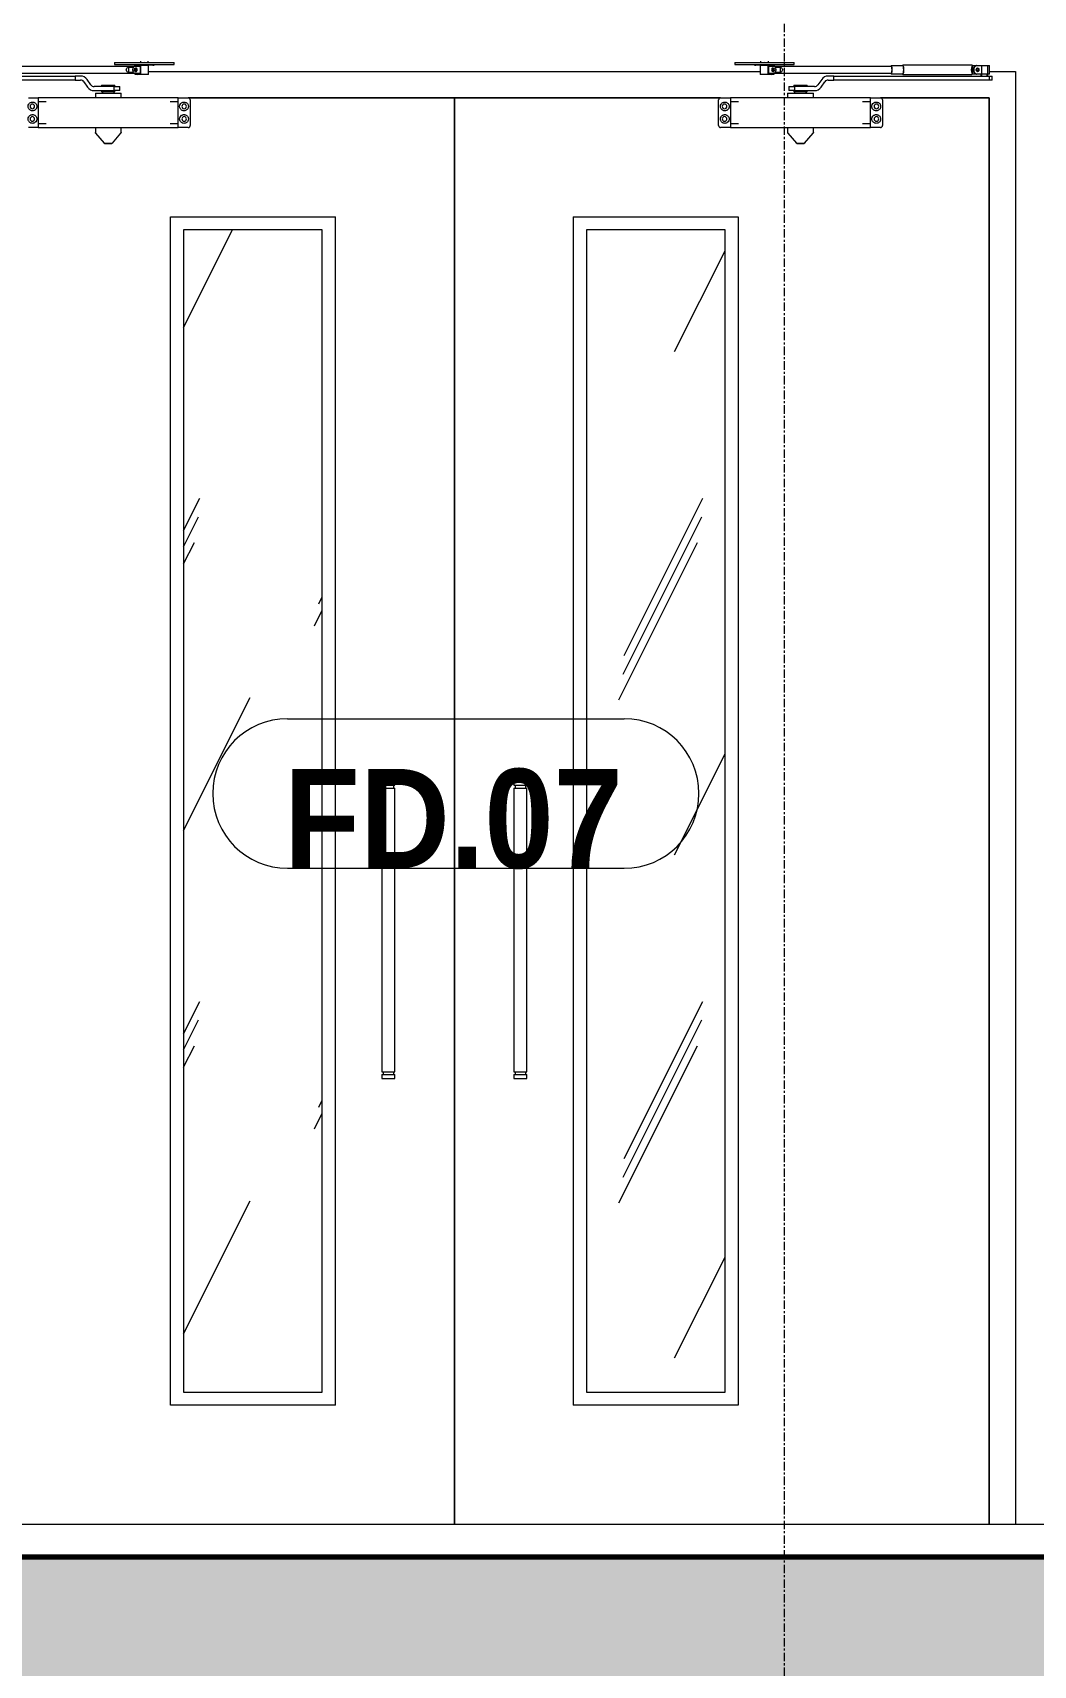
# Model space of a CAD drawing. Header units: millimetres. Extents: x -54951 to -22308, y -6558 to 34550.
# Drawn here: x -46476 to -44960, y -2214 to 259 of the extents above; entities that cross this region are included whole.
import ezdxf

# ---------------------------------------------------------------- set-up
doc = ezdxf.new("R2010")
doc.units = ezdxf.units.MM
doc.linetypes.add('Centre', pattern=[31.75, 6.35, -4.7625, 15.875, -4.7625])
doc.linetypes.add('Grid Line', pattern=[22.225, 12.7, -3.175, 3.175, -3.175])
for name, color, linetype, lineweight in [('A-DETL-GENF-1', 9, 'Continuous', 18), ('A-DETL-WIDE', 214, 'Continuous', 70), ('A-DOOR', 31, 'Continuous', 18), ('A-DOOR-FRAM', 31, 'Continuous', 18), ('A-DOOR-IDEN', 31, 'Continuous', 9), ('A-FLOR-LEVL-2', 51, 'Centre', 9), ('A-WALL', 113, 'Continuous', 18), ('S-GRID-1', 1, 'Grid Line', 9)]:
    doc.layers.add(name, color=color, linetype=linetype, lineweight=lineweight)
doc.styles.add('Arial_B', font='arialbd.ttf', dxfattribs={"width": 0.9, "height": 150})
pattern_1 = [(63.435, (-47790, 15777.17), (-0.0007, 762.0005), [266.23, -1437.652]), (63.435, (-48552, 15777.17), (-0.0007, 762.0005), [266.23, -1437.652]), (63.435, (-47425.2, 15924.4), (-0.0007, 762.0005), [266.23, -1437.652]), (63.435, (-48187.2, 15924.4), (-0.0007, 762.0005), [266.23, -1437.652]), (63.435, (-47480.42, 15872.4), (-0.0007, 762.0005), [266.23, -1437.652]), (63.435, (-48242.42, 15872.4), (-0.0007, 762.0005), [266.23, -1437.652]), (63.435, (-47536.7, 16170.03), (-0.0007, 762.0005), [129.4, -1574.483]), (63.435, (-48298.7, 16170.03), (-0.0007, 762.0005), [129.4, -1574.483]), (63.435, (-47573.5, 16123.98), (-0.0007, 762.0005), [266.23, -1437.652]), (63.435, (-48335.5, 16123.98), (-0.0007, 762.0005), [266.23, -1437.652]), (63.435, (-47567, 16157.04), (-0.0007, 762.0005), [266.23, -1437.652]), (63.435, (-48329, 16157.04), (-0.0007, 762.0005), [266.23, -1437.652]), (63.435, (-47874.44, 16011.97), (-0.0007, 762.0005), [266.23, -1437.652]), (63.435, (-48636.44, 16011.97), (-0.0007, 762.0005), [266.23, -1437.652]), (63.435, (-47867.95, 16050.94), (-0.0007, 762.0005), [266.23, -1437.652]), (63.435, (-48629.95, 16050.94), (-0.0007, 762.0005), [266.23, -1437.652]), (63.435, (-47866.2, 16079.04), (-0.0007, 762.0005), [266.23, -1437.652]), (63.435, (-48628.2, 16079.04), (-0.0007, 762.0005), [266.23, -1437.652])]

# ---------------------------------------------------------------- blocks, each defined once
blk = doc.blocks.new('FD_07 - FD_07-1700x2200-CỬA ĐI 2 CÁNH-957538-TKCS_THANG MÁY TM3 - MẶT CẮT')
at = {"layer": 'A-DOOR'}
h = blk.add_hatch(dxfattribs=at)
h.set_pattern_fill('FP_4', color=256, style=0, pattern_type=2)
h.set_pattern_definition(pattern_1)
h.paths.add_polyline_path([(-46247.1, -1800), (-46037.1, -1800), (-46037.1, -40), (-46247.1, -40), (-46247.1, -1590)])
h = blk.add_hatch(dxfattribs=at)
h.set_pattern_fill('FP_4', color=256, style=0, pattern_type=2)
h.set_pattern_definition(pattern_1)
h.paths.add_polyline_path([(-45637.1, -1800), (-45427.1, -1800), (-45427.1, -40), (-45637.1, -40), (-45637.1, -1590)])
for p, q in [((-46312.2, 207.5), (-46498.7, 207.5)), ((-46351.7, 213.5), (-46351.7, 210.5)), ((-46351.7, 213.5), (-46351.3, 213.5)), ((-46351.7, 210.5), (-46351.3, 210.5)), ((-46351.3, 213.5), (-46332, 213.5)), ((-46351.3, 210.5), (-46332, 210.5)), ((-46332, 213.5), (-46331.7, 213.5)), ((-46332, 210.5), (-46331.7, 210.5)), ((-46331.6, 213.5), (-46326.4, 213.5)), ((-46331.6, 210.5), (-46326.4, 210.5)), ((-46330.7, 206.5), (-46323.8, 206.5)), ((-46330.7, 206.5), (-46330.7, 198.5)), ((-46323.8, 198.5), (-46330.7, 198.5)), ((-46326.4, 213.5), (-46325.3, 213.5)), ((-46326.4, 210.5), (-46325.3, 210.5)), ((-46325.3, 213.5), (-46308.8, 213.5)), ((-46325.3, 210.5), (-46308.8, 210.5)), ((-46321.7, 210.5), (-46321.7, 209.5)), ((-46321.7, 209.5), (-46319.7, 209.5)), ((-46319.7, 209.5), (-46321.7, 209.5)), ((-46318.2, 209.5), (-46319.7, 209.5)), ((-46317.6, 209.5), (-46311.9, 209.5)), ((-46313.2, 209.5), (-46313.2, 195.5)), ((-46312.7, 215.3), (-46312.7, 213.5)), ((-46311.9, 209.5), (-46300.4, 209.5)), ((-46311.9, 195.5), (-46311.9, 209.5)), ((-46311.7, 210.5), (-46311.7, 209.5)), ((-46308.8, 213.5), (-46304.6, 213.5)), ((-46308.8, 210.5), (-46304.6, 210.5)), ((-46306.7, 215.3), (-46306.7, 215.3)), ((-46306.7, 215.3), (-46306.7, 215.3)), ((-46304.6, 213.5), (-46288.1, 213.5)), ((-46304.6, 210.5), (-46288.1, 210.5)), ((-46301.7, 209.5), (-46301.7, 210.5)), ((-46300.7, 213.5), (-46300.7, 215.3)), ((-46293.7, 209.5), (-46300.4, 209.5)), ((-46300.4, 209.5), (-46300.2, 209.5)), ((-46300.2, 195.5), (-46300.2, 209.5)), ((-46293.7, 209.5), (-46291.7, 209.5)), ((-46291.7, 209.5), (-46293.7, 209.5)), ((-46291.7, 209.5), (-46291.7, 210.5)), ((-46288.1, 213.5), (-46286.9, 213.5)), ((-46288.1, 210.5), (-46286.9, 210.5)), ((-46286.9, 213.5), (-46281.7, 213.5)), ((-46286.9, 210.5), (-46281.7, 210.5)), ((-46281.7, 213.5), (-46281.3, 213.5)), ((-46281.7, 210.5), (-46281.3, 210.5)), ((-46281.3, 213.5), (-46262.1, 213.5)), ((-46281.3, 210.5), (-46262.1, 210.5)), ((-46262.1, 213.5), (-46261.7, 213.5)), ((-46262.1, 210.5), (-46261.7, 210.5)), ((-46261.7, 210.5), (-46261.7, 213.5)), ((-45412.5, 213.5), (-45412.5, 210.5)), ((-45412.5, 213.5), (-45412.1, 213.5)), ((-45412.5, 210.5), (-45412.1, 210.5)), ((-45412.1, 213.5), (-45392.8, 213.5)), ((-45412.1, 210.5), (-45392.8, 210.5)), ((-45392.8, 213.5), (-45392.5, 213.5)), ((-45392.8, 210.5), (-45392.5, 210.5)), ((-45392.4, 213.5), (-45387.2, 213.5)), ((-45392.4, 210.5), (-45387.2, 210.5)), ((-45387.2, 213.5), (-45386.1, 213.5)), ((-45387.2, 210.5), (-45386.1, 210.5)), ((-45386.1, 213.5), (-45369.6, 213.5)), ((-45386.1, 210.5), (-45369.6, 210.5)), ((-45382.5, 210.5), (-45382.5, 209.5)), ((-45380.5, 209.5), (-45382.5, 209.5)), ((-45382.5, 209.5), (-45380.5, 209.5)), ((-45373.8, 209.5), (-45380.5, 209.5)), ((-45374, 209.5), (-45374, 195.5)), ((-45374, 209.5), (-45373.8, 209.5)), ((-45373.8, 209.5), (-45362.2, 209.5)), ((-45373.5, 215.3), (-45373.5, 213.5)), ((-45372.5, 210.5), (-45372.5, 209.5)), ((-45369.6, 213.5), (-45365.4, 213.5)), ((-45369.6, 210.5), (-45365.4, 210.5)), ((-45367.5, 215.3), (-45367.5, 215.3)), ((-45367.5, 215.3), (-45367.5, 215.3)), ((-45365.4, 213.5), (-45348.9, 213.5)), ((-45365.4, 210.5), (-45348.9, 210.5)), ((-45362.5, 209.5), (-45362.5, 210.5)), ((-45362.2, 209.5), (-45356.6, 209.5)), ((-45362.2, 209.5), (-45362.2, 195.5)), ((-45175.5, 207.5), (-45361.9, 207.5)), ((-45361.5, 213.5), (-45361.5, 215.3)), ((-45361, 195.5), (-45361, 209.5)), ((-45354.5, 209.5), (-45356.6, 209.5)), ((-45352.5, 209.5), (-45354.5, 209.5)), ((-45354.5, 209.5), (-45352.5, 209.5)), ((-45352.5, 209.5), (-45352.5, 210.5)), ((-45350.3, 206.5), (-45343.4, 206.5)), ((-45343.4, 198.5), (-45350.3, 198.5)), ((-45348.9, 213.5), (-45347.7, 213.5)), ((-45348.9, 210.5), (-45347.7, 210.5)), ((-45347.7, 213.5), (-45342.5, 213.5)), ((-45347.7, 210.5), (-45342.5, 210.5)), ((-45343.4, 198.5), (-45343.4, 206.5)), ((-45342.5, 213.5), (-45342.1, 213.5)), ((-45342.5, 210.5), (-45342.1, 210.5)), ((-45342.1, 213.5), (-45322.9, 213.5)), ((-45342.1, 210.5), (-45322.9, 210.5)), ((-45322.9, 213.5), (-45322.5, 213.5)), ((-45322.9, 210.5), (-45322.5, 210.5)), ((-45322.5, 210.5), (-45322.5, 213.5)), ((-45158.1, 208.5), (-45175.5, 208.5)), ((-45053.5, 209.5), (-45158.1, 209.5)), ((-45052.6, 209), (-45045.8, 209)), ((-45052.6, 209), (-45052.6, 196)), ((-45052.6, 196.4), (-45052.6, 208.6)), ((-45052.6, 208.6), (-45052.6, 196.4)), ((-45045.8, 209), (-45038.7, 209)), ((-45038.7, 209), (-45026.5, 209)), ((-45038.7, 209), (-45038.7, 196)), ((-45029, 193), (-45029, 209)), ((-45026.5, 196), (-45026.5, 209)), ((-46647.1, 193), (-46411.6, 193)), ((-46411.6, 187), (-46647.1, 187)), ((-46498.7, 197.5), (-46312.2, 197.5)), ((-46403.3, 193), (-46411.6, 193)), ((-46411.6, 193), (-46411.6, 187)), ((-46411.6, 187), (-46403.3, 187)), ((-46403.2, 193), (-46403.3, 193)), ((-46398.3, 184.4), (-46392.5, 176.1)), ((-46387.6, 179.6), (-46393.4, 187.9)), ((-46352.3, 177), (-46382.7, 177)), ((-46371.3, 179), (-46368.6, 179)), ((-46371.3, 179), (-46371.3, 177)), ((-46368.6, 179), (-46358.6, 179)), ((-46368.6, 177), (-46368.6, 179)), ((-46358.6, 179), (-46351.3, 179)), ((-46358.6, 177), (-46358.6, 179)), ((-46352.3, 171), (-46352.3, 177)), ((-46352.3, 177), (-46343.8, 177)), ((-46351.3, 177), (-46351.3, 179)), ((-46343.8, 171), (-46343.8, 177)), ((-46311.9, 195.5), (-46317.6, 195.5)), ((-46300.4, 195.5), (-46311.9, 195.5)), ((-46300.2, 195.5), (-46300.4, 195.5)), ((-45373.8, 195.5), (-45374, 195.5)), ((-45362.2, 195.5), (-45373.8, 195.5)), ((-45356.6, 195.5), (-45362.2, 195.5)), ((-45361.9, 197.5), (-45175.5, 197.5)), ((-45330.3, 177), (-45330.3, 171)), ((-45330.3, 177), (-45321.9, 177)), ((-45322.9, 179), (-45315.5, 179)), ((-45322.9, 179), (-45322.9, 177)), ((-45291.5, 177), (-45321.9, 177)), ((-45321.9, 177), (-45321.9, 171)), ((-45315.5, 179), (-45305.5, 179)), ((-45315.5, 179), (-45315.5, 177)), ((-45305.5, 179), (-45302.8, 179)), ((-45305.5, 179), (-45305.5, 177)), ((-45302.8, 177), (-45302.8, 179)), ((-45280.7, 187.9), (-45286.5, 179.6)), ((-45281.6, 176.1), (-45275.8, 184.4)), ((-45270.9, 193), (-45270.9, 193)), ((-45262.5, 193), (-45270.9, 193)), ((-45270.9, 187), (-45262.5, 187)), ((-45262.5, 187), (-45262.5, 193)), ((-45262.5, 193), (-45027.1, 193)), ((-45027.1, 187), (-45262.5, 187)), ((-45175.5, 196.5), (-45158.1, 196.5)), ((-45158.1, 195.5), (-45053.5, 195.5)), ((-45045.8, 196), (-45052.6, 196)), ((-45038.7, 196), (-45045.8, 196)), ((-45040, 196), (-45040, 193)), ((-45038.8, 196.2), (-45038.8, 193)), ((-45026.5, 196), (-45038.7, 196)), ((-45030.2, 193), (-45030.2, 196)), ((-45027.1, 193), (-45022.6, 193)), ((-45027.1, 193), (-45027.1, 187)), ((-45022.6, 187), (-45027.1, 187)), ((-45022.5, 187), (-45022.5, 193)), ((-46482.3, 160), (-46470, 160)), ((-46470, 160), (-46467.4, 160)), ((-46255.3, 160), (-46467.3, 160)), ((-46467.3, 160), (-46467.3, 159.7)), ((-46467.3, 159.7), (-46467.3, 151.1)), ((-46455.3, 154), (-46467.3, 154)), ((-46467.3, 151.1), (-46467.3, 149.3)), ((-46467.3, 149.3), (-46467.3, 125.7)), ((-46382.7, 171), (-46352.3, 171)), ((-46380.8, 167), (-46380.8, 160)), ((-46380.8, 167), (-46342.4, 167)), ((-46371.3, 171), (-46371.3, 169)), ((-46370, 169), (-46371.3, 169)), ((-46370.3, 169), (-46370.3, 167)), ((-46369.1, 169), (-46370, 169)), ((-46370, 169), (-46369.1, 169)), ((-46368.6, 169), (-46370, 169)), ((-46368.6, 169), (-46368.6, 171)), ((-46363.6, 169), (-46368.6, 169)), ((-46358.6, 169), (-46363.6, 169)), ((-46358.6, 169), (-46358.6, 171)), ((-46354.9, 169), (-46358.6, 169)), ((-46351.3, 169), (-46354.9, 169)), ((-46343.8, 171), (-46352.3, 171)), ((-46352.3, 167), (-46352.3, 169)), ((-46351.3, 169), (-46351.3, 171)), ((-46342.4, 167), (-46341.7, 167)), ((-46341.7, 160), (-46341.7, 167)), ((-46255.3, 154), (-46267.3, 154)), ((-46255.3, 159.7), (-46255.3, 160)), ((-46255.3, 151.1), (-46255.3, 159.7)), ((-46255.3, 149.3), (-46255.3, 151.1)), ((-46255.3, 125.7), (-46255.3, 149.3)), ((-46255.2, 160), (-46252.6, 160)), ((-46252.6, 160), (-46240.3, 160)), ((-45837.1, 160), (-46240.3, 160)), ((-46237.3, 157), (-46237.3, 118)), ((-45837.1, -2000), (-45837.1, 160)), ((-45433.9, 160), (-45837.1, 160)), ((-45837.1, 160), (-45837.1, -2000)), ((-45436.9, 118), (-45436.9, 157)), ((-45433.9, 160), (-45421.6, 160)), ((-45421.6, 160), (-45418.9, 160)), ((-45206.9, 160), (-45418.9, 160)), ((-45418.9, 160), (-45418.9, 159.7)), ((-45418.9, 159.7), (-45418.9, 151.1)), ((-45406.9, 154), (-45418.9, 154)), ((-45418.9, 151.1), (-45418.9, 149.3)), ((-45418.9, 149.3), (-45418.9, 125.7)), ((-45332.4, 167), (-45332.4, 160)), ((-45332.4, 167), (-45331.7, 167)), ((-45331.7, 167), (-45293.3, 167)), ((-45321.9, 171), (-45330.3, 171)), ((-45322.9, 171), (-45322.9, 169)), ((-45319.2, 169), (-45322.9, 169)), ((-45321.9, 171), (-45291.5, 171)), ((-45321.9, 169), (-45321.9, 167)), ((-45315.5, 169), (-45319.2, 169)), ((-45315.5, 171), (-45315.5, 169)), ((-45310.5, 169), (-45315.5, 169)), ((-45305.5, 169), (-45310.5, 169)), ((-45305.5, 171), (-45305.5, 169)), ((-45304.2, 169), (-45305.5, 169)), ((-45304.2, 169), (-45305.1, 169)), ((-45305.1, 169), (-45304.2, 169)), ((-45302.8, 169), (-45304.2, 169)), ((-45303.9, 167), (-45303.9, 169)), ((-45302.8, 169), (-45302.8, 171)), ((-45293.3, 160), (-45293.3, 167)), ((-45206.9, 154), (-45218.9, 154)), ((-45206.9, 159.7), (-45206.9, 160)), ((-45206.9, 151.1), (-45206.9, 159.7)), ((-45206.9, 149.3), (-45206.9, 151.1)), ((-45206.9, 125.7), (-45206.9, 149.3)), ((-45206.8, 160), (-45204.1, 160)), ((-45204.1, 160), (-45191.9, 160)), ((-45027.1, 160), (-45191.9, 160)), ((-45188.9, 157), (-45188.9, 118)), ((-45027.1, -2000), (-45027.1, 160)), ((-46467.3, 125.7), (-46467.3, 123.9)), ((-46467.3, 123.9), (-46467.3, 115.3)), ((-46255.3, 123.9), (-46255.3, 125.7)), ((-46255.3, 115.3), (-46255.3, 123.9)), ((-45418.9, 125.7), (-45418.9, 123.9)), ((-45418.9, 123.9), (-45418.9, 115.3)), ((-45206.9, 123.9), (-45206.9, 125.7)), ((-45206.9, 115.3), (-45206.9, 123.9)), ((-46470, 115), (-46482.3, 115)), ((-46467.4, 115), (-46470, 115)), ((-46467.3, 121), (-46455.3, 121)), ((-46467.3, 115.3), (-46467.3, 115)), ((-46467.3, 115), (-46255.3, 115)), ((-46380.8, 115), (-46380.8, 107.4)), ((-46380.5, 106.7), (-46367.6, 91.3)), ((-46355, 91.3), (-46342.1, 106.7)), ((-46341.8, 107.4), (-46341.8, 115)), ((-46267.3, 121), (-46255.3, 121)), ((-46255.3, 115), (-46255.3, 115.3)), ((-46252.6, 115), (-46255.2, 115)), ((-46240.3, 115), (-46252.6, 115)), ((-45421.6, 115), (-45433.9, 115)), ((-45418.9, 115), (-45421.6, 115)), ((-45418.9, 121), (-45406.9, 121)), ((-45418.9, 115.3), (-45418.9, 115)), ((-45418.9, 115), (-45206.9, 115)), ((-45332.4, 115), (-45332.4, 107.4)), ((-45332.1, 106.7), (-45319.1, 91.3)), ((-45306.6, 91.3), (-45293.6, 106.7)), ((-45293.4, 107.4), (-45293.4, 115)), ((-45218.9, 121), (-45206.9, 121)), ((-45206.9, 115), (-45206.9, 115.3)), ((-45204.1, 115), (-45206.8, 115)), ((-45191.9, 115), (-45204.1, 115)), ((-46361.3, 91), (-46361.3, 91)), ((-46361.3, 91), (-46361.3, 91)), ((-45312.9, 91), (-45312.9, 91)), ((-45312.9, 91), (-45312.9, 91)), ((-46267.1, -1820), (-46267.1, -20)), ((-46267.1, -20), (-46017.1, -20)), ((-46017.1, -1820), (-46017.1, -20)), ((-45657.1, -20), (-45407.1, -20)), ((-45657.1, -20), (-45657.1, -1820)), ((-45407.1, -20), (-45407.1, -1820)), ((-46247.1, -40), (-46247.1, -1800)), ((-46037.1, -40), (-46247.1, -40)), ((-46037.1, -1800), (-46037.1, -40)), ((-45637.1, -40), (-45637.1, -1800)), ((-45427.1, -40), (-45637.1, -40)), ((-45427.1, -1800), (-45427.1, -40)), ((-45947.1, -875), (-45947.1, -881)), ((-45927.1, -875), (-45947.1, -875)), ((-45947.1, -881), (-45927.1, -881)), ((-45947.1, -885.2), (-45947.1, -1314.8)), ((-45947.1, -885.2), (-45927.1, -885.2)), ((-45945.1, -881), (-45945.1, -885.2)), ((-45929, -885.2), (-45929, -881)), ((-45927.1, -881), (-45927.1, -875)), ((-45927.1, -1314.8), (-45927.1, -885.2)), ((-45747.1, -875), (-45747.1, -881)), ((-45727.1, -875), (-45747.1, -875)), ((-45747.1, -881), (-45727.1, -881)), ((-45747.1, -885.2), (-45747.1, -1314.8)), ((-45747.1, -885.2), (-45727.1, -885.2)), ((-45745.1, -881), (-45745.1, -885.2)), ((-45729, -885.2), (-45729, -881)), ((-45727.1, -881), (-45727.1, -875)), ((-45727.1, -1314.8), (-45727.1, -885.2)), ((-45947.1, -1314.8), (-45927.1, -1314.8)), ((-45947.1, -1319), (-45947.1, -1325)), ((-45947.1, -1319), (-45927.1, -1319)), ((-45947.1, -1325), (-45927.1, -1325)), ((-45945.1, -1314.8), (-45945.1, -1319)), ((-45929, -1319), (-45929, -1314.8)), ((-45927.1, -1325), (-45927.1, -1319)), ((-45747.1, -1314.8), (-45727.1, -1314.8)), ((-45747.1, -1319), (-45747.1, -1325)), ((-45747.1, -1319), (-45727.1, -1319)), ((-45747.1, -1325), (-45727.1, -1325)), ((-45745.1, -1314.8), (-45745.1, -1319)), ((-45729, -1319), (-45729, -1314.8)), ((-45727.1, -1325), (-45727.1, -1319)), ((-46247.1, -1800), (-46037.1, -1800)), ((-45637.1, -1800), (-45427.1, -1800)), ((-46017.1, -1820), (-46267.1, -1820)), ((-45407.1, -1820), (-45657.1, -1820)), ((-46687.1, -2000), (-44987.1, -2000)), ((-46647.1, -2000), (-45837.1, -2000)), ((-45837.1, -2000), (-45027.1, -2000))]:
    blk.add_line(p, q, dxfattribs=at)
at = {"layer": 'A-DOOR', "flags": 128}
for points in [[(-46334, 202.5), (-46333.9, 203.3), (-46333.6, 204), (-46333.1, 204.7), (-46332.5, 205.4), (-46331.7, 206), (-46330.7, 206.5)], [(-46330.7, 198.5), (-46331.7, 199), (-46332.5, 199.6), (-46333.1, 200.3), (-46333.6, 201), (-46333.9, 201.7), (-46334, 202.5)], [(-45343.4, 206.5), (-45342.5, 206), (-45341.7, 205.4), (-45341, 204.7), (-45340.6, 204), (-45340.3, 203.3), (-45340.2, 202.5)], [(-45340.2, 202.5), (-45340.3, 201.7), (-45340.6, 201), (-45341, 200.3), (-45341.7, 199.6), (-45342.5, 199), (-45343.4, 198.5)], [(-46237.3, 157), (-46237.4, 157.7), (-46237.6, 158.3), (-46237.9, 158.9), (-46238.4, 159.3), (-46239, 159.7), (-46239.6, 159.9), (-46240.3, 160)], [(-45433.9, 160), (-45434.5, 159.9), (-45435.2, 159.7), (-45435.7, 159.3), (-45436.2, 158.9), (-45436.6, 158.3), (-45436.8, 157.7), (-45436.9, 157)], [(-45188.9, 157), (-45188.9, 157.7), (-45189.2, 158.3), (-45189.5, 158.9), (-45190, 159.3), (-45190.6, 159.7), (-45191.2, 159.9), (-45191.9, 160)], [(-46380.5, 106.7), (-46380.6, 106.7), (-46380.6, 106.8), (-46380.6, 106.8), (-46380.6, 106.8), (-46380.7, 106.9), (-46380.7, 106.9), (-46380.7, 107), (-46380.7, 107), (-46380.7, 107), (-46380.7, 107.1), (-46380.8, 107.1), (-46380.8, 107.2), (-46380.8, 107.2), (-46380.8, 107.3), (-46380.8, 107.3), (-46380.8, 107.3), (-46380.8, 107.4), (-46380.8, 107.4)], [(-46341.8, 107.4), (-46341.8, 107.4), (-46341.8, 107.3), (-46341.8, 107.3), (-46341.8, 107.2), (-46341.8, 107.2), (-46341.8, 107.1), (-46341.8, 107.1), (-46341.8, 107.1), (-46341.9, 107), (-46341.9, 107), (-46341.9, 106.9), (-46341.9, 106.9), (-46341.9, 106.9), (-46342, 106.8), (-46342, 106.8), (-46342, 106.7), (-46342, 106.7), (-46342.1, 106.7)], [(-46240.3, 115), (-46239.6, 115.1), (-46239, 115.3), (-46238.4, 115.7), (-46237.9, 116.1), (-46237.6, 116.7), (-46237.4, 117.3), (-46237.3, 118)], [(-45436.9, 118), (-45436.8, 117.3), (-45436.6, 116.7), (-45436.2, 116.1), (-45435.7, 115.7), (-45435.2, 115.3), (-45434.5, 115.1), (-45433.9, 115)], [(-45332.1, 106.7), (-45332.1, 106.7), (-45332.1, 106.8), (-45332.2, 106.8), (-45332.2, 106.8), (-45332.2, 106.9), (-45332.2, 106.9), (-45332.3, 107), (-45332.3, 107), (-45332.3, 107), (-45332.3, 107.1), (-45332.3, 107.1), (-45332.3, 107.2), (-45332.3, 107.2), (-45332.3, 107.3), (-45332.3, 107.3), (-45332.4, 107.3), (-45332.4, 107.4), (-45332.4, 107.4)], [(-45293.4, 107.4), (-45293.4, 107.4), (-45293.4, 107.3), (-45293.4, 107.3), (-45293.4, 107.2), (-45293.4, 107.2), (-45293.4, 107.1), (-45293.4, 107.1), (-45293.4, 107.1), (-45293.4, 107), (-45293.4, 107), (-45293.5, 106.9), (-45293.5, 106.9), (-45293.5, 106.9), (-45293.5, 106.8), (-45293.6, 106.8), (-45293.6, 106.7), (-45293.6, 106.7), (-45293.6, 106.7)], [(-45191.9, 115), (-45191.2, 115.1), (-45190.6, 115.3), (-45190, 115.7), (-45189.5, 116.1), (-45189.2, 116.7), (-45188.9, 117.3), (-45188.9, 118)], [(-46366.9, 91), (-46366.9, 91), (-46366.9, 91), (-46367, 91), (-46367, 91), (-46367, 91), (-46367.1, 91), (-46367.1, 91), (-46367.2, 91), (-46367.2, 91.1), (-46367.2, 91.1), (-46367.3, 91.1), (-46367.3, 91.1), (-46367.3, 91.1), (-46367.4, 91.1), (-46367.4, 91.2), (-46367.4, 91.2), (-46367.4, 91.2), (-46367.5, 91.2), (-46367.5, 91.3), (-46367.5, 91.3), (-46367.5, 91.3), (-46367.6, 91.3)], [(-46361.3, 91), (-46361.5, 91), (-46361.7, 91), (-46362, 91), (-46362.2, 91), (-46362.4, 91), (-46362.6, 91), (-46362.8, 91), (-46363, 91), (-46363.3, 91), (-46363.5, 91), (-46363.7, 91), (-46363.9, 91), (-46364.1, 91), (-46364.3, 91), (-46364.4, 91), (-46364.6, 91), (-46364.8, 91), (-46365, 91), (-46365.1, 91), (-46365.3, 91), (-46365.4, 91), (-46365.6, 91), (-46365.7, 91), (-46365.9, 91), (-46366, 91), (-46366.1, 91), (-46366.2, 91), (-46366.3, 91), (-46366.4, 91), (-46366.5, 91), (-46366.6, 91), (-46366.6, 91), (-46366.7, 91), (-46366.7, 91), (-46366.8, 91), (-46366.8, 91), (-46366.8, 91), (-46366.9, 91), (-46366.9, 91)], [(-46366.9, 91), (-46366.9, 91), (-46366.8, 91), (-46366.8, 91), (-46366.8, 91), (-46366.8, 91), (-46366.7, 91), (-46366.6, 91), (-46366.6, 91), (-46366.5, 91), (-46366.4, 91), (-46366.3, 91), (-46366.2, 91), (-46366.1, 91), (-46366, 91), (-46365.9, 91), (-46365.8, 91), (-46365.6, 91), (-46365.5, 91), (-46365.3, 91), (-46365.2, 91), (-46365, 91), (-46364.8, 91), (-46364.7, 91), (-46364.5, 91), (-46364.3, 91), (-46364.1, 91), (-46363.9, 91), (-46363.7, 91), (-46363.5, 91), (-46363.3, 91), (-46363.1, 91), (-46362.9, 91), (-46362.7, 91), (-46362.5, 91), (-46362.2, 91), (-46362, 91), (-46361.8, 91), (-46361.6, 91), (-46361.4, 91), (-46361.3, 91)], [(-46361.3, 91), (-46361.1, 91), (-46360.8, 91), (-46360.6, 91), (-46360.4, 91), (-46360.2, 91), (-46360, 91), (-46359.8, 91), (-46359.5, 91), (-46359.3, 91), (-46359.1, 91), (-46358.9, 91), (-46358.7, 91), (-46358.5, 91), (-46358.3, 91), (-46358.1, 91), (-46358, 91), (-46357.8, 91), (-46357.6, 91), (-46357.5, 91), (-46357.3, 91), (-46357.1, 91), (-46357, 91), (-46356.9, 91), (-46356.7, 91), (-46356.6, 91), (-46356.5, 91), (-46356.4, 91), (-46356.3, 91), (-46356.2, 91), (-46356.1, 91), (-46356, 91), (-46356, 91), (-46355.9, 91), (-46355.8, 91), (-46355.8, 91), (-46355.8, 91), (-46355.7, 91), (-46355.7, 91), (-46355.7, 91)], [(-46355.7, 91), (-46355.7, 91), (-46355.7, 91), (-46355.8, 91), (-46355.8, 91), (-46355.8, 91), (-46355.9, 91), (-46355.9, 91), (-46356, 91), (-46356.1, 91), (-46356.2, 91), (-46356.2, 91), (-46356.3, 91), (-46356.5, 91), (-46356.6, 91), (-46356.7, 91), (-46356.8, 91), (-46357, 91), (-46357.1, 91), (-46357.3, 91), (-46357.4, 91), (-46357.6, 91), (-46357.7, 91), (-46357.9, 91), (-46358.1, 91), (-46358.3, 91), (-46358.5, 91), (-46358.7, 91), (-46358.9, 91), (-46359.1, 91), (-46359.3, 91), (-46359.5, 91), (-46359.7, 91), (-46359.9, 91), (-46360.1, 91), (-46360.3, 91), (-46360.6, 91), (-46360.8, 91), (-46361, 91), (-46361.2, 91), (-46361.3, 91)], [(-46355, 91.3), (-46355, 91.3), (-46355.1, 91.3), (-46355.1, 91.2), (-46355.1, 91.2), (-46355.1, 91.2), (-46355.2, 91.2), (-46355.2, 91.2), (-46355.2, 91.1), (-46355.3, 91.1), (-46355.3, 91.1), (-46355.3, 91.1), (-46355.4, 91.1), (-46355.4, 91.1), (-46355.4, 91), (-46355.5, 91), (-46355.5, 91), (-46355.5, 91), (-46355.6, 91), (-46355.6, 91), (-46355.7, 91), (-46355.7, 91), (-46355.7, 91)], [(-45318.4, 91), (-45318.5, 91), (-45318.5, 91), (-45318.5, 91), (-45318.6, 91), (-45318.6, 91), (-45318.6, 91), (-45318.7, 91), (-45318.7, 91), (-45318.8, 91.1), (-45318.8, 91.1), (-45318.8, 91.1), (-45318.9, 91.1), (-45318.9, 91.1), (-45318.9, 91.1), (-45318.9, 91.2), (-45319, 91.2), (-45319, 91.2), (-45319, 91.2), (-45319.1, 91.3), (-45319.1, 91.3), (-45319.1, 91.3), (-45319.1, 91.3)], [(-45312.9, 91), (-45313.1, 91), (-45313.3, 91), (-45313.5, 91), (-45313.7, 91), (-45314, 91), (-45314.2, 91), (-45314.4, 91), (-45314.6, 91), (-45314.8, 91), (-45315, 91), (-45315.2, 91), (-45315.4, 91), (-45315.6, 91), (-45315.8, 91), (-45316, 91), (-45316.2, 91), (-45316.4, 91), (-45316.5, 91), (-45316.7, 91), (-45316.9, 91), (-45317, 91), (-45317.1, 91), (-45317.3, 91), (-45317.4, 91), (-45317.5, 91), (-45317.7, 91), (-45317.8, 91), (-45317.9, 91), (-45318, 91), (-45318, 91), (-45318.1, 91), (-45318.2, 91), (-45318.3, 91), (-45318.3, 91), (-45318.3, 91), (-45318.4, 91), (-45318.4, 91), (-45318.4, 91), (-45318.4, 91)], [(-45318.4, 91), (-45318.4, 91), (-45318.4, 91), (-45318.4, 91), (-45318.4, 91), (-45318.3, 91), (-45318.3, 91), (-45318.2, 91), (-45318.1, 91), (-45318.1, 91), (-45318, 91), (-45317.9, 91), (-45317.8, 91), (-45317.7, 91), (-45317.6, 91), (-45317.5, 91), (-45317.3, 91), (-45317.2, 91), (-45317, 91), (-45316.9, 91), (-45316.7, 91), (-45316.6, 91), (-45316.4, 91), (-45316.2, 91), (-45316.1, 91), (-45315.9, 91), (-45315.7, 91), (-45315.5, 91), (-45315.3, 91), (-45315.1, 91), (-45314.9, 91), (-45314.7, 91), (-45314.5, 91), (-45314.2, 91), (-45314, 91), (-45313.8, 91), (-45313.6, 91), (-45313.4, 91), (-45313.1, 91), (-45312.9, 91), (-45312.9, 91)], [(-45312.9, 91), (-45312.6, 91), (-45312.4, 91), (-45312.2, 91), (-45312, 91), (-45311.7, 91), (-45311.5, 91), (-45311.3, 91), (-45311.1, 91), (-45310.9, 91), (-45310.7, 91), (-45310.5, 91), (-45310.3, 91), (-45310.1, 91), (-45309.9, 91), (-45309.7, 91), (-45309.5, 91), (-45309.3, 91), (-45309.2, 91), (-45309, 91), (-45308.9, 91), (-45308.7, 91), (-45308.6, 91), (-45308.4, 91), (-45308.3, 91), (-45308.2, 91), (-45308, 91), (-45307.9, 91), (-45307.8, 91), (-45307.7, 91), (-45307.7, 91), (-45307.6, 91), (-45307.5, 91), (-45307.5, 91), (-45307.4, 91), (-45307.4, 91), (-45307.3, 91), (-45307.3, 91), (-45307.3, 91), (-45307.3, 91)], [(-45307.3, 91), (-45307.3, 91), (-45307.3, 91), (-45307.3, 91), (-45307.3, 91), (-45307.4, 91), (-45307.4, 91), (-45307.5, 91), (-45307.6, 91), (-45307.6, 91), (-45307.7, 91), (-45307.8, 91), (-45307.9, 91), (-45308, 91), (-45308.1, 91), (-45308.3, 91), (-45308.4, 91), (-45308.5, 91), (-45308.7, 91), (-45308.8, 91), (-45309, 91), (-45309.1, 91), (-45309.3, 91), (-45309.5, 91), (-45309.7, 91), (-45309.8, 91), (-45310, 91), (-45310.2, 91), (-45310.4, 91), (-45310.6, 91), (-45310.8, 91), (-45311, 91), (-45311.3, 91), (-45311.5, 91), (-45311.7, 91), (-45311.9, 91), (-45312.1, 91), (-45312.3, 91), (-45312.6, 91), (-45312.8, 91), (-45312.9, 91)], [(-45306.6, 91.3), (-45306.6, 91.3), (-45306.6, 91.3), (-45306.7, 91.2), (-45306.7, 91.2), (-45306.7, 91.2), (-45306.7, 91.2), (-45306.8, 91.2), (-45306.8, 91.1), (-45306.8, 91.1), (-45306.9, 91.1), (-45306.9, 91.1), (-45306.9, 91.1), (-45307, 91.1), (-45307, 91), (-45307, 91), (-45307.1, 91), (-45307.1, 91), (-45307.1, 91), (-45307.2, 91), (-45307.2, 91), (-45307.3, 91), (-45307.3, 91)]]:
    blk.add_lwpolyline(points, dxfattribs=at)
at = {"layer": 'A-DOOR'}
for centre, start, end in [((-46476.3, 147), 0, 180), ((-46246.3, 147), 0, 180), ((-45427.9, 147), 0, 180), ((-45197.9, 147), 0, 180), ((-46476.3, 147), 180, 0), ((-46476.3, 128), 0, 180), ((-46476.3, 128), 180, 0), ((-46246.3, 147), 180, 0), ((-46246.3, 128), 0, 180), ((-46246.3, 128), 180, 0), ((-45427.9, 147), 180, 0), ((-45427.9, 128), 0, 180), ((-45427.9, 128), 180, 0), ((-45197.9, 147), 180, 0), ((-45197.9, 128), 0, 180), ((-45197.9, 128), 180, 0)]:
    blk.add_arc(centre, 3.5, start, end, dxfattribs=at)
for centre, major_axis, ratio, start_param, end_param in [((-46317.6, 202.5), (0, 7), 0.965835, 0, 1.570796), ((-46317.6, 202.5), (0, 7), 0.965835, 1.570796, 3.141593), ((-46319.8, 202.5), (0, 2.5), 0.965835, 4.712389, 7.853982), ((-46319.8, 202.5), (0, 2.5), 0.965835, 1.570796, 4.712389), ((-46319.3, 202.5), (0, 2.5), 0.965835, 0, 1.570796), ((-46319.3, 202.5), (0, 2.5), 0.965835, 0, 1.570796), ((-46319.3, 202.5), (0, 2.5), 0.965835, 1.570796, 3.141593), ((-46319.3, 202.5), (0, 2.5), 0.965835, 1.570796, 3.141593), ((-46317.7, 202.5), (0, 2.5), 0.965835, 0.523599, 1.570796), ((-46317.7, 202.5), (0, 2.5), 0.965835, 0.523599, 1.570796), ((-46317.7, 202.5), (0, 2.5), 0.965835, 1.570796, 2.617994), ((-46317.7, 202.5), (0, 2.5), 0.965835, 1.570796, 2.617994), ((-46317.2, 202.5), (0, 2.5), 0.965835, 0.443671, 1.570796), ((-46317.2, 202.5), (0, 2.5), 0.965835, 1.570796, 2.697922), ((-46317.7, 202.5), (0, 2.5), 0.965835, 0.21235, 0.261799), ((-46317.7, 202.5), (0, 2.5), 0.965835, 0.21235, 0.261799), ((-46317.7, 202.5), (0, 2.5), 0.965835, 2.879793, 2.929242), ((-46317.7, 202.5), (0, 2.5), 0.965835, 2.879793, 2.929242), ((-46319.3, 202.5), (0, 2.5), 0.965835, 5.759587, 5.824787), ((-46319.3, 202.5), (0, 2.5), 0.965835, 5.759587, 5.824787), ((-46319.3, 202.5), (0, 2.5), 0.965835, 3.599991, 3.665191), ((-46319.3, 202.5), (0, 2.5), 0.965835, 3.599991, 3.665191), ((-45354.4, 202.5), (0, 2.5), 0.965835, 4.712389, 7.853982), ((-45354.4, 202.5), (0, 2.5), 0.965835, 1.570796, 4.712389), ((-45356.6, 202.5), (0, 7), 0.965835, 4.712389, 6.283185), ((-45356.6, 202.5), (0, 7), 0.965835, 3.141593, 4.712389), ((-45354.9, 202.5), (0, 2.5), 0.965835, 0.261799, 0.523599), ((-45354.9, 202.5), (0, 2.5), 0.965835, 0.261799, 0.523599), ((-45354.9, 202.5), (0, 2.5), 0.965835, 2.617994, 2.879793), ((-45354.9, 202.5), (0, 2.5), 0.965835, 2.617994, 2.879793), ((-45357, 202.5), (0, 2.5), 0.965835, 4.712389, 5.759587), ((-45357, 202.5), (0, 2.5), 0.965835, 3.665191, 4.712389), ((-45356.4, 202.5), (0, 2.5), 0.965835, 4.712389, 5.759587), ((-45356.4, 202.5), (0, 2.5), 0.965835, 4.712389, 5.759587), ((-45356.4, 202.5), (0, 2.5), 0.965835, 3.665191, 4.712389), ((-45356.4, 202.5), (0, 2.5), 0.965835, 3.665191, 4.712389), ((-45354.9, 202.5), (0, 2.5), 0.965835, 4.712389, 6.283185), ((-45354.9, 202.5), (0, 2.5), 0.965835, 4.712389, 6.283185), ((-45354.9, 202.5), (0, 2.5), 0.965835, 3.141593, 4.712389), ((-45354.9, 202.5), (0, 2.5), 0.965835, 3.141593, 4.712389), ((-45175.5, 202.5), (0, 6), 0.259156, 4.712389, 6.806784), ((-45175.5, 202.5), (0, 6), 0.259156, 2.617994, 4.712389), ((-45175.5, 202.5), (0, 5), 0.259156, 4.712389, 6.283185), ((-45175.5, 202.5), (0, 5), 0.259156, 3.141593, 4.712389), ((-45158.1, 202.5), (0, 7), 0.259156, 4.712389, 6.806784), ((-45158.1, 202.5), (0, 7), 0.259156, 2.617994, 4.712389), ((-45158.1, 202.5), (0, 6), 0.259156, 4.712389, 6.283185), ((-45158.1, 202.5), (0, 6), 0.259156, 3.141593, 4.712389), ((-45053.5, 202.5), (0, 7), 0.259156, 5.776005, 6.283185), ((-45044.4, 202.5), (0, 6.79), 0.965835, 0.291061, 1.570796), ((-45044.4, 202.5), (0, 6.79), 0.965835, 1.570796, 2.850532), ((-45043.9, 202.5), (0, 6.79), 0.965835, 0.291061, 1.570796), ((-45043.9, 202.5), (0, 6.79), 0.965835, 1.570796, 2.850532), ((-45045.1, 202.5), (0, 2.5), 0.965835, 1.308997, 1.570796), ((-45045.1, 202.5), (0, 2.5), 0.965835, 1.308997, 1.570796), ((-45045.1, 202.5), (0, 2.5), 0.965835, 1.570796, 1.832596), ((-45045.1, 202.5), (0, 2.5), 0.965835, 1.570796, 1.832596), ((-45044.5, 202.5), (0, 2.5), 0.965835, 4.712389, 7.853982), ((-45044.5, 202.5), (0, 2.5), 0.965835, 1.570796, 4.712389), ((-45047.4, 202.5), (0, 2.5), 0.965835, 4.712389, 5.759587), ((-45047.4, 202.5), (0, 2.5), 0.965835, 3.665191, 4.712389), ((-45046.9, 202.5), (0, 2.5), 0.965835, 4.712389, 5.759587), ((-45046.9, 202.5), (0, 2.5), 0.965835, 3.665191, 4.712389), ((-45046.9, 202.5), (0, 2.5), 0.965835, 4.712389, 5.759587), ((-45046.9, 202.5), (0, 2.5), 0.965835, 3.665191, 4.712389), ((-45045.1, 202.5), (0, 2.5), 0.965835, 4.712389, 6.283185), ((-45045.1, 202.5), (0, 2.5), 0.965835, 4.712389, 6.283185), ((-45045.1, 202.5), (0, 2.5), 0.965835, 3.141593, 4.712389), ((-45045.1, 202.5), (0, 2.5), 0.965835, 3.141593, 4.712389), ((-46403.3, 181), (0, 12), 1, 5.323254, 6.283185), ((-46403.3, 181), (0, 6), 1, 5.323254, 6.283185), ((-46382.7, 183), (0, 12), 1, 2.181662, 3.141593), ((-46382.7, 183), (0, 6), 1, 2.181662, 3.141593), ((-45291.5, 183), (0, 6), 1, 3.141593, 4.101524), ((-45291.5, 183), (0, 12), 1, 3.141593, 4.101524), ((-45270.9, 181), (0, 12), 1, 0, 0.959931), ((-45270.9, 181), (0, 6), 1, 0, 0.959931), ((-45053.5, 202.5), (0, 7), 0.259156, 3.141593, 3.648773)]:
    blk.add_ellipse(centre, major_axis=major_axis, ratio=ratio, start_param=start_param, end_param=end_param, dxfattribs=at)
for points, knots in [([(-45053.7, 202.5), (-45053.7, 202.8), (-45053.7, 203.2), (-45053.6, 203.7), (-45053.6, 204), (-45053.5, 204.4), (-45053.4, 204.8), (-45053.4, 205), (-45053.3, 205.3), (-45053.3, 205.4), (-45053.2, 205.6), (-45053.2, 205.8), (-45053.1, 206.1), (-45053, 206.3), (-45053, 206.5), (-45053, 206.7), (-45052.9, 206.8), (-45052.9, 207), (-45052.8, 207.3), (-45052.7, 207.5), (-45052.7, 207.8), (-45052.6, 208.2), (-45052.6, 208.5), (-45052.6, 208.6)], [0, 0, 0, 0, 0.1, 0.15, 0.2, 0.25, 0.3, 0.35, 0.375, 0.4, 0.425, 0.45, 0.5, 0.55, 0.575, 0.6, 0.625, 0.65, 0.7, 0.75, 0.8, 0.9, 1, 1, 1, 1]), ([(-45052.6, 196.4), (-45052.6, 196.5), (-45052.6, 196.8), (-45052.7, 197.2), (-45052.7, 197.5), (-45052.8, 197.7), (-45052.9, 198), (-45052.9, 198.2), (-45053, 198.3), (-45053, 198.5), (-45053, 198.7), (-45053.1, 198.9), (-45053.2, 199.2), (-45053.2, 199.4), (-45053.3, 199.6), (-45053.3, 199.7), (-45053.4, 200), (-45053.4, 200.2), (-45053.5, 200.6), (-45053.6, 201), (-45053.6, 201.3), (-45053.7, 201.8), (-45053.7, 202.2), (-45053.7, 202.5)], [0, 0, 0, 0, 0.1, 0.2, 0.25, 0.3, 0.35, 0.375, 0.4, 0.425, 0.45, 0.5, 0.55, 0.575, 0.6, 0.625, 0.65, 0.7, 0.75, 0.8, 0.85, 0.9, 1, 1, 1, 1]), ([(-46482.7, 147), (-46482.7, 148.2), (-46482.2, 150), (-46480.7, 151.9), (-46479.2, 152.9), (-46477.5, 153.5), (-46475.7, 153.7), (-46473.9, 153.4), (-46472.3, 152.6), (-46470.9, 151.4), (-46470.3, 150.4), (-46470, 149.9)], [0, 0, 0, 0, 0.2, 0.3, 0.4, 0.5, 0.6, 0.7, 0.8, 0.9, 1, 1, 1, 1]), ([(-46252.6, 149.9), (-46252, 151), (-46250.8, 152.3), (-46248.6, 153.4), (-46246.9, 153.7), (-46245.1, 153.5), (-46243.4, 152.9), (-46241.9, 151.9), (-46240.8, 150.5), (-46240.1, 148.8), (-46239.9, 147.6), (-46239.9, 147)], [0, 0, 0, 0, 0.2, 0.3, 0.4, 0.5, 0.6, 0.7, 0.8, 0.9, 1, 1, 1, 1]), ([(-45434.2, 147), (-45434.2, 148.2), (-45433.7, 150), (-45432.2, 151.9), (-45430.8, 152.9), (-45429.1, 153.5), (-45427.3, 153.7), (-45425.5, 153.4), (-45423.9, 152.6), (-45422.5, 151.4), (-45421.9, 150.4), (-45421.6, 149.9)], [0, 0, 0, 0, 0.2, 0.3, 0.4, 0.5, 0.6, 0.7, 0.8, 0.9, 1, 1, 1, 1]), ([(-45204.1, 149.9), (-45203.6, 151), (-45202.4, 152.3), (-45200.2, 153.4), (-45198.4, 153.7), (-45196.6, 153.5), (-45194.9, 152.9), (-45193.5, 151.9), (-45192.4, 150.5), (-45191.6, 148.8), (-45191.5, 147.6), (-45191.5, 147)], [0, 0, 0, 0, 0.2, 0.3, 0.4, 0.5, 0.6, 0.7, 0.8, 0.9, 1, 1, 1, 1]), ([(-46470, 144.1), (-46470.6, 143), (-46471.8, 141.7), (-46473.9, 140.6), (-46475.7, 140.3), (-46477.5, 140.5), (-46479.2, 141.1), (-46480.7, 142.1), (-46481.8, 143.5), (-46482.5, 145.2), (-46482.7, 146.4), (-46482.7, 147)], [0, 0, 0, 0, 0.2, 0.3, 0.4, 0.5, 0.6, 0.7, 0.8, 0.9, 1, 1, 1, 1]), ([(-46482.7, 128), (-46482.7, 129.2), (-46482.2, 131), (-46480.7, 132.9), (-46479.2, 133.9), (-46477.5, 134.5), (-46475.7, 134.7), (-46473.9, 134.4), (-46472.3, 133.6), (-46470.9, 132.4), (-46470.3, 131.4), (-46470, 130.9)], [0, 0, 0, 0, 0.2, 0.3, 0.4, 0.5, 0.6, 0.7, 0.8, 0.9, 1, 1, 1, 1]), ([(-46470, 125.1), (-46470.6, 124), (-46471.8, 122.7), (-46473.9, 121.6), (-46475.7, 121.3), (-46477.5, 121.5), (-46479.2, 122.1), (-46480.7, 123.1), (-46481.8, 124.5), (-46482.5, 126.2), (-46482.7, 127.4), (-46482.7, 128)], [0, 0, 0, 0, 0.2, 0.3, 0.4, 0.5, 0.6, 0.7, 0.8, 0.9, 1, 1, 1, 1]), ([(-46239.9, 147), (-46239.9, 145.8), (-46240.4, 144), (-46241.9, 142.1), (-46243.4, 141.1), (-46245.1, 140.5), (-46246.9, 140.3), (-46248.6, 140.6), (-46250.3, 141.4), (-46251.6, 142.6), (-46252.3, 143.6), (-46252.6, 144.1)], [0, 0, 0, 0, 0.2, 0.3, 0.4, 0.5, 0.6, 0.7, 0.8, 0.9, 1, 1, 1, 1]), ([(-46252.6, 130.9), (-46252, 132), (-46250.8, 133.3), (-46248.6, 134.4), (-46246.9, 134.7), (-46245.1, 134.5), (-46243.4, 133.9), (-46241.9, 132.9), (-46240.8, 131.5), (-46240.1, 129.8), (-46239.9, 128.6), (-46239.9, 128)], [0, 0, 0, 0, 0.2, 0.3, 0.4, 0.5, 0.6, 0.7, 0.8, 0.9, 1, 1, 1, 1]), ([(-46239.9, 128), (-46239.9, 126.8), (-46240.4, 125), (-46241.9, 123.1), (-46243.4, 122.1), (-46245.1, 121.5), (-46246.9, 121.3), (-46248.6, 121.6), (-46250.3, 122.4), (-46251.6, 123.6), (-46252.3, 124.6), (-46252.6, 125.1)], [0, 0, 0, 0, 0.2, 0.3, 0.4, 0.5, 0.6, 0.7, 0.8, 0.9, 1, 1, 1, 1]), ([(-45421.6, 144.1), (-45422.1, 143), (-45423.3, 141.7), (-45425.5, 140.6), (-45427.3, 140.3), (-45429.1, 140.5), (-45430.8, 141.1), (-45432.2, 142.1), (-45433.3, 143.5), (-45434.1, 145.2), (-45434.2, 146.4), (-45434.2, 147)], [0, 0, 0, 0, 0.2, 0.3, 0.4, 0.5, 0.6, 0.7, 0.8, 0.9, 1, 1, 1, 1]), ([(-45434.2, 128), (-45434.2, 129.2), (-45433.7, 131), (-45432.2, 132.9), (-45430.8, 133.9), (-45429.1, 134.5), (-45427.3, 134.7), (-45425.5, 134.4), (-45423.9, 133.6), (-45422.5, 132.4), (-45421.9, 131.4), (-45421.6, 130.9)], [0, 0, 0, 0, 0.2, 0.3, 0.4, 0.5, 0.6, 0.7, 0.8, 0.9, 1, 1, 1, 1]), ([(-45421.6, 125.1), (-45422.1, 124), (-45423.3, 122.7), (-45425.5, 121.6), (-45427.3, 121.3), (-45429.1, 121.5), (-45430.8, 122.1), (-45432.2, 123.1), (-45433.3, 124.5), (-45434.1, 126.2), (-45434.2, 127.4), (-45434.2, 128)], [0, 0, 0, 0, 0.2, 0.3, 0.4, 0.5, 0.6, 0.7, 0.8, 0.9, 1, 1, 1, 1]), ([(-45191.5, 147), (-45191.5, 145.8), (-45192, 144), (-45193.5, 142.1), (-45194.9, 141.1), (-45196.6, 140.5), (-45198.4, 140.3), (-45200.2, 140.6), (-45201.8, 141.4), (-45203.2, 142.6), (-45203.8, 143.6), (-45204.1, 144.1)], [0, 0, 0, 0, 0.2, 0.3, 0.4, 0.5, 0.6, 0.7, 0.8, 0.9, 1, 1, 1, 1]), ([(-45204.1, 130.9), (-45203.6, 132), (-45202.4, 133.3), (-45200.2, 134.4), (-45198.4, 134.7), (-45196.6, 134.5), (-45194.9, 133.9), (-45193.5, 132.9), (-45192.4, 131.5), (-45191.6, 129.8), (-45191.5, 128.6), (-45191.5, 128)], [0, 0, 0, 0, 0.2, 0.3, 0.4, 0.5, 0.6, 0.7, 0.8, 0.9, 1, 1, 1, 1]), ([(-45191.5, 128), (-45191.5, 126.8), (-45192, 125), (-45193.5, 123.1), (-45194.9, 122.1), (-45196.6, 121.5), (-45198.4, 121.3), (-45200.2, 121.6), (-45201.8, 122.4), (-45203.2, 123.6), (-45203.8, 124.6), (-45204.1, 125.1)], [0, 0, 0, 0, 0.2, 0.3, 0.4, 0.5, 0.6, 0.7, 0.8, 0.9, 1, 1, 1, 1])]:
    blk.add_open_spline(points, degree=3, knots=knots, dxfattribs=at)
for points in [[(-46470, 149.9), (-46469.8, 149.4), (-46469.5, 148.5), (-46469.3, 147.5), (-46469.3, 147)], [(-46253.2, 147), (-46253.2, 147.5), (-46253.1, 148.5), (-46252.8, 149.4), (-46252.6, 149.9)], [(-45421.6, 149.9), (-45421.4, 149.4), (-45421, 148.5), (-45420.9, 147.5), (-45420.9, 147)], [(-45204.8, 147), (-45204.8, 147.5), (-45204.7, 148.5), (-45204.3, 149.4), (-45204.1, 149.9)], [(-46469.3, 147), (-46469.3, 146.5), (-46469.5, 145.5), (-46469.8, 144.6), (-46470, 144.1)], [(-46470, 130.9), (-46469.8, 130.4), (-46469.5, 129.5), (-46469.3, 128.5), (-46469.3, 128)], [(-46469.3, 128), (-46469.3, 127.5), (-46469.5, 126.5), (-46469.8, 125.6), (-46470, 125.1)], [(-46252.6, 144.1), (-46252.8, 144.6), (-46253.1, 145.5), (-46253.2, 146.5), (-46253.2, 147)], [(-46253.2, 128), (-46253.2, 128.5), (-46253.1, 129.5), (-46252.8, 130.4), (-46252.6, 130.9)], [(-46252.6, 125.1), (-46252.8, 125.6), (-46253.1, 126.5), (-46253.2, 127.5), (-46253.2, 128)], [(-45420.9, 147), (-45420.9, 146.5), (-45421, 145.5), (-45421.4, 144.6), (-45421.6, 144.1)], [(-45421.6, 130.9), (-45421.4, 130.4), (-45421, 129.5), (-45420.9, 128.5), (-45420.9, 128)], [(-45420.9, 128), (-45420.9, 127.5), (-45421, 126.5), (-45421.4, 125.6), (-45421.6, 125.1)], [(-45204.1, 144.1), (-45204.3, 144.6), (-45204.7, 145.5), (-45204.8, 146.5), (-45204.8, 147)], [(-45204.8, 128), (-45204.8, 128.5), (-45204.7, 129.5), (-45204.3, 130.4), (-45204.1, 130.9)], [(-45204.1, 125.1), (-45204.3, 125.6), (-45204.7, 126.5), (-45204.8, 127.5), (-45204.8, 128)]]:
    blk.add_open_spline(points, degree=3, dxfattribs=at)
at = {"layer": 'A-DOOR-FRAM'}
for p, q in [((-46240.3, 160), (-45433.9, 160)), ((-45191.9, 160), (-45027.1, 160)), ((-45027.1, 160), (-45027.1, -2000)), ((-45027.1, -2000), (-44987.1, -2000))]:
    blk.add_line(p, q, dxfattribs=at)
blk = doc.blocks.new('STN_Door Tag - STN_Door Tag-1788670-TKCS_THANG MÁY TM3 - MẶT CẮT')
at = {"layer": 'A-DOOR-IDEN'}
for p, q in [((-46635.1, 30822.2), (-46125.1, 30822.2)), ((-46635.1, 30595.8), (-46125.1, 30595.8))]:
    blk.add_line(p, q, dxfattribs=at)
for centre, start, end in [((-46635.1, 30709), 90, 270), ((-46125.1, 30709), 270, 90)]:
    blk.add_arc(centre, 113.2, start, end, dxfattribs=at)

msp = doc.modelspace()

# ---------------------------------------------------------------- hatches: boundary and pattern name
at = {"layer": 'A-DETL-GENF-1'}
h = msp.add_hatch(dxfattribs=at)
h.set_pattern_fill('FP_3', color=256, style=0, pattern_type=2)
h.set_pattern_definition([(50, (-48685.1, 15725), (546.553, -47.817), [57.15, -628.65]), (355, (-48685.1, 15725), (-105.728, 573.17), [45.72, -502.92]), (100.451, (-48639.57, 15721), (440.828, 525.35), [48.57, -534.27]), (46.184, (-48685.1, 15877.4), (813.237, -126.128), [85.725, -942.975]), (96.636, (-48617.35, 15866.9), (712.207, 742.283), [72.855, -801.405]), (351.184, (-48685.1, 15877.4), (712.215, 742.276), [68.58, -754.38]), (21, (-48608.9, 15839.3), (454.843, -306.796), [57.15, -628.65]), (326, (-48608.9, 15839.3), (185.406, 552.564), [45.72, -502.92]), (71.451, (-48571, 15813.73), (640.251, 245.764), [48.57, -534.27]), (37.5, (-48685.12, 15725), (9.2664, 253.665), [5.029, -491.795, 5.029, -505.511, -504.825]), (37.5, (-48685.12, 15725), (9.2664, 253.665), [-1007.364, 5.029, -499.796]), (7.5, (-48685.12, 15725), (200.4594, 300.5414), [5.029, -286.055, 5.029, -480.365, -192.405]), (7.5, (-48685.12, 15725), (200.4594, 300.5414), [-776.478, 5.029, -187.376]), (327.5, (-48855.04, 15725), (406.7728, -17.1864), [5.029, -185.471, 5.029, -589.331, -788.67]), (327.5, (-48855.04, 15725), (406.7728, -17.1864), [-784.86, 5.029, -783.641]), (317.5, (-48931.24, 15725), (444.388, 76.2803), [5.029, -242.621, 5.029, -389.687, -560.07]), (317.5, (-48931.24, 15725), (444.388, 76.2803), [-642.366, 5.029, -555.041]), (45, (-48685.12, 15725), (-188.5854, 188.5854), []), (45, (-48685.12, 16010.75), (-188.5854, 188.5854), [])])
h.paths.add_polyline_path([(-51661.9, -3850), (-51461.9, -3850), (-51461.9, -2050), (-53801.9, -2050), (-53801.9, -2350), (-53733.3, -2350), (-53733.3, -2750), (-53336.9, -2750), (-53336.9, -2350), (-51661.9, -2350)])
h.paths.add_polyline_path([(-49161.9, -3850), (-49161.9, -2350), (-44536.9, -2350), (-44536.9, -2750), (-44136.9, -2750), (-44136.9, -2350), (-43873.9, -2350), (-43873.9, -2050), (-49361.9, -2050), (-49361.9, -3850)])
h.paths.add_polyline_path([(-44536.9, 1550), (-44235.3, 1550), (-44235.3, 1950), (-43873.9, 1950), (-43873.9, 2150), (-49361.9, 2150), (-49361.9, 1750), (-49161.9, 1750), (-49161.9, 1950), (-46036.9, 1950), (-46036.9, 1750), (-45836.9, 1750), (-45836.9, 1950), (-44536.9, 1950)])
h.paths.add_polyline_path([(-53686.9, 1550), (-53361.9, 1550), (-53361.9, 1950), (-51661.9, 1950), (-51661.9, 1750), (-51461.9, 1750), (-51461.9, 2150), (-53801.9, 2150), (-53801.9, 1950), (-53686.9, 1950)])

# ---------------------------------------------------------------- linework, layer by layer
at = {"layer": 'A-DETL-WIDE'}
msp.add_line((-43873.9, -2050), (-49361.9, -2050), dxfattribs=at)
at = {"layer": 'A-FLOR-LEVL-2'}
msp.add_line((-54951.2, -2000), (-41640.6, -2000), dxfattribs=at)
at = {"layer": 'A-WALL'}
for p, q in [((-46320.7, 200), (-46319.5, 200)), ((-46300.4, 200), (-45373.8, 200)), ((-45354.6, 200), (-45353.5, 200)), ((-45026.7, 200), (-44987.1, 200)), ((-44987.1, 200), (-44987.1, -2000)), ((-49141.9, -2000), (-44547, -2000))]:
    msp.add_line(p, q, dxfattribs=at)
at = {"layer": 'S-GRID-1'}
msp.add_line((-45336.9, -4007.7), (-45336.9, 32417.5), dxfattribs=at)

# ---------------------------------------------------------------- block references
at = {"layer": 'A-DOOR'}
msp.add_blockref('FD_07 - FD_07-1700x2200-CỬA ĐI 2 CÁNH-957538-TKCS_THANG MÁY TM3 - MẶT CẮT', (0, 0), dxfattribs=at)
at = {"layer": 'A-DOOR-IDEN'}
msp.add_blockref('STN_Door Tag - STN_Door Tag-1788670-TKCS_THANG MÁY TM3 - MẶT CẮT', (545.3, -31602.5), dxfattribs=at)

# ---------------------------------------------------------------- texts
at = {"layer": 'A-DOOR-IDEN', "insert": (-45838.6, -932.4), "char_height": 150, "width": 527.175, "attachment_point": 5, "line_spacing_factor": 0.936439, "style": 'Arial_B'}
msp.add_mtext('\\pt3.375,6.75,10.125,13.5,16.875,20.25,23.625,27,30.375,33.75,37.125,40.5,43.875,47.25,50.625,54,57.375,60.75,64.125,67.5,70.875,74.25,77.625,81,84.375,87.75,91.125,94.5,97.875,101.25,104.625,108;FD.07', dxfattribs=at)

doc.saveas('drawing.dxf')
